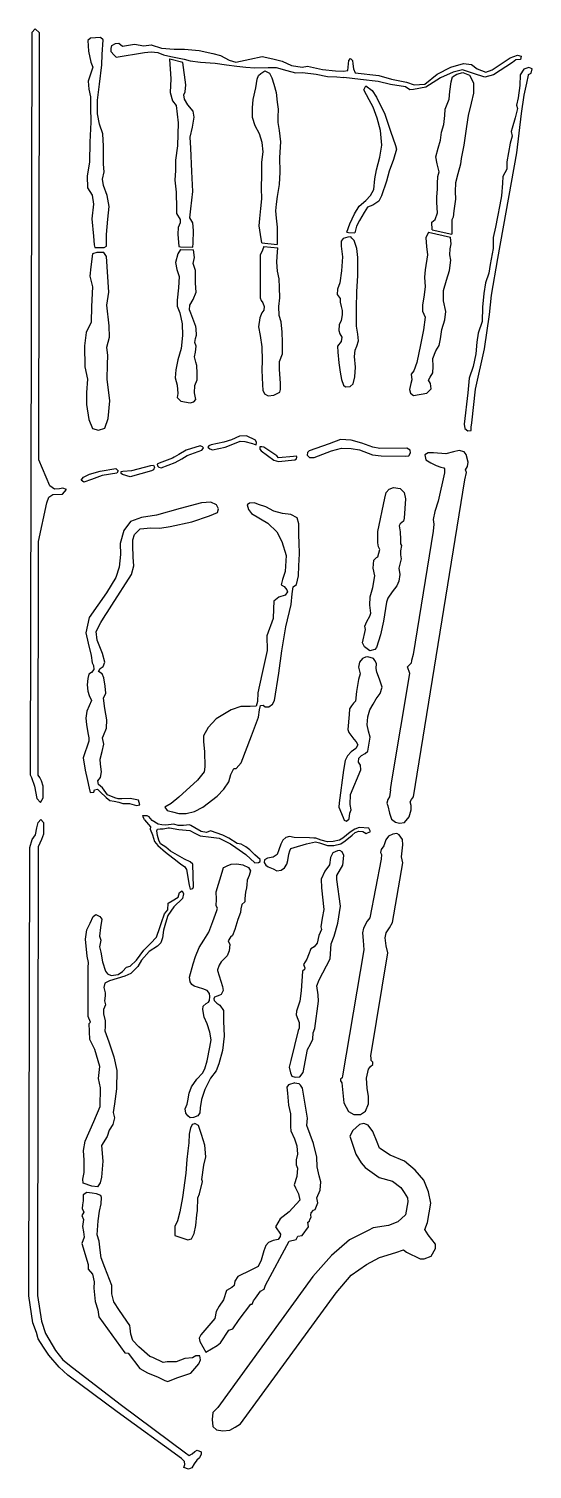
# Model space of a CAD drawing. Extents: x -1007 to 1, y -4595 to -1709.
import ezdxf

# ---------------------------------------------------------------- set-up
doc = ezdxf.new("R2010")
doc.units = 0
doc.header["$MEASUREMENT"] = 0
doc.layers.add('0GWDUTP', color=7, linetype='CONTINUOUS')

msp = doc.modelspace()

# ---------------------------------------------------------------- linework, layer by layer
at = {"layer": '0GWDUTP'}
for p, q in [((-206.91, -2116.56), (-163.26, -2126.32)), ((-199.82, -2111.78), (-160.48, -2120.3)), ((-857.55, -2157.37), (-871.09, -2157.52)), ((-703.97, -2151.53), (-677.76, -2152.24)), ((-540.83, -2137.9), (-510.22, -2141.21)), ((-536.82, -2145.41), (-508.63, -2147.93)), ((-739.54, -3530.09), (-743.04, -3540.11)), ((-475.06, -3820.61), (-466.97, -3822.56)), ((-679.89, -3903.78), (-675.24, -3902.25))]:
    msp.add_line(p, q, dxfattribs=at)
for points in [[(-986.34, -1759.95), (-986.28, -1717.31), (-994.99, -1709.12), (-1001.25, -1716.46), (-1004.91, -3203.52), (-1001.88, -3209.44), (-995.85, -3226.22), (-991.16, -3251.55), (-984.02, -3259.28), (-978.55, -3250.07), (-979.01, -3226.26), (-981.92, -3216.16), (-985.37, -3209.34), (-988.63, -3204.67), (-987.89, -2736.32), (-971.44, -2658.67), (-967.66, -2647.42), (-959.37, -2642.25), (-939.99, -2641.77), (-931.89, -2632.27), (-939.22, -2629.29), (-946.16, -2631.13), (-955.87, -2631.65), (-965.22, -2624.57), (-987.63, -2572.57), (-986.34, -1759.95)], [(-856.37, -2147.16), (-852.22, -2144.59), (-852.04, -2121.03), (-849.03, -2090.47), (-846.9, -2065.01), (-850.36, -2043.26), (-857.88, -2023), (-860.09, -2010.69), (-856.45, -1995.88), (-857.65, -1980.1), (-858.16, -1958.78), (-857.64, -1944.45), (-859.18, -1919.44), (-865.98, -1900.23), (-869.93, -1879.27), (-870.11, -1852.27), (-865.74, -1819.75), (-861.58, -1781.54), (-860.39, -1760.33), (-858.86, -1731.5), (-864.15, -1726.86), (-883.67, -1727.7), (-889.08, -1732.49), (-887.76, -1753.74), (-883.3, -1775.88), (-879.37, -1785.79), (-883.64, -1799.75), (-888.73, -1814.35), (-887.06, -1829.94), (-883.8, -1845.4), (-884.28, -1866.32), (-883.25, -1895.98), (-885.14, -1936.26), (-885.96, -1975.83), (-890.8, -2004.68), (-889.72, -2027.96), (-880.71, -2042.65), (-877.71, -2060.7), (-881.17, -2089.52), (-877.62, -2124.46), (-876.66, -2142.27), (-875.51, -2147.58), (-856.37, -2147.16)], [(-832.69, -1765.8), (-837.31, -1761.12), (-842.37, -1755.51), (-842.86, -1748.3), (-841.08, -1742.62), (-833.96, -1738.57), (-826.93, -1737.61), (-819.75, -1743.73), (-795.53, -1739.81), (-777.1, -1743.22), (-762.25, -1741.24), (-741.8, -1748.2), (-716.49, -1749.62), (-695.45, -1750.01), (-666.25, -1752.85), (-639.11, -1758.72), (-623.46, -1762.71), (-606.47, -1771.95), (-592.84, -1775.69), (-565.2, -1770.09), (-540.2, -1764.73), (-518.54, -1769.29), (-500.09, -1774.07), (-481.13, -1782.74), (-459.82, -1785.79), (-449.64, -1783.82), (-419.47, -1790.36), (-393.36, -1793.07), (-377.01, -1794.06), (-368.82, -1792.62), (-367.17, -1779.27), (-366.82, -1772.8), (-363.17, -1768.3), (-359.03, -1772.37), (-358.53, -1779.57), (-357.43, -1789.57), (-354.15, -1797.55), (-306.21, -1802.55), (-281.01, -1810.35), (-250.81, -1816.33), (-235.89, -1821.2), (-214.25, -1819.71), (-189.81, -1800.31), (-162.56, -1785.79), (-136.86, -1778.79), (-121.28, -1780.6), (-109.58, -1789), (-92.2, -1795.85), (-79.88, -1791.07), (-43.86, -1767.15), (-28.99, -1761.88), (-21.75, -1764.11), (-23.15, -1770.72), (-31.86, -1771.57), (-38.84, -1776.64), (-76.86, -1801.08), (-94.54, -1806.17), (-116.99, -1798.35), (-139.29, -1791.58), (-157.93, -1795.67), (-182.95, -1807.64), (-212.11, -1826.23), (-237.16, -1830.76), (-244.15, -1831.16), (-252.93, -1825.17), (-283.03, -1820.8), (-307.87, -1814.51), (-343.24, -1810.68), (-376.56, -1806.5)], [(-832.69, -1765.8), (-775.78, -1756.41), (-762.72, -1755.45), (-748.79, -1756.59), (-737.85, -1761.14), (-722.81, -1764.3), (-696.09, -1769.8), (-684.4, -1773.5), (-663.38, -1775.86), (-634.38, -1778.22), (-611.47, -1781.14), (-590.72, -1784.15), (-572.63, -1786.04), (-554.6, -1787.14), (-528.12, -1786.72), (-512.42, -1786.82), (-490.61, -1792.44), (-473.29, -1797.11), (-459.37, -1796.87), (-432.12, -1799.69), (-409.56, -1804.42), (-390.83, -1805.22), (-376.56, -1806.5)], [(-698.99, -1776.76), (-725.39, -1770.04), (-726.04, -1769.87)], [(-726.04, -1769.87), (-723.23, -1809.28), (-724.55, -1836.77), (-719.86, -1853.5), (-712.44, -1862.84), (-708.49, -1897.75), (-709.81, -1943.92), (-713.7, -1972.48), (-713.59, -1992.77), (-715.36, -2012.47), (-712.09, -2036.42), (-712, -2069.35), (-711.69, -2079.41), (-704.36, -2091.21), (-704.29, -2098.06), (-708.39, -2107.44), (-709.23, -2120.73), (-707.28, -2145.43)], [(-679.1, -2146.33), (-678.53, -2138.58), (-677.57, -2112.9), (-679.19, -2097.64), (-685.32, -2088.07), (-682.97, -2069.76), (-678.94, -2034.85), (-680.82, -1994.95), (-682.86, -1947.98), (-684.36, -1926.33), (-679.62, -1906.49), (-676.44, -1886.21), (-678.17, -1874), (-688.86, -1861.39), (-695.45, -1850.05), (-696.76, -1841.53), (-694.7, -1835.19), (-693.34, -1821.15), (-698.99, -1776.76)], [(-121.72, -2513.87), (-121.48, -2507.51), (-120.61, -2498.55), (-112.73, -2431), (-95.2, -2350.13), (-85.07, -2281.37), (-80.8, -2243.04), (-68.26, -2169.43), (-51.34, -2076.46), (-30.26, -1957.56), (-20.65, -1878.83), (-15.37, -1842.28), (-10.29, -1817.93), (-6.83, -1801.67), (-6.65, -1800.78), (-1.21, -1797.98), (0.55, -1789.56), (-6.18, -1786.57), (-15.91, -1790.29), (-23.34, -1801.6), (-23.97, -1822.74), (-27.72, -1847.66), (-30.6, -1862.02), (-29.15, -1868.86), (-33.35, -1887.36), (-39.41, -1907.99), (-41.84, -1914.76), (-39.34, -1924.17), (-43.58, -1938.56), (-46.83, -1956.67), (-50.04, -1975.57), (-49.97, -1990.4), (-57.89, -2005.2), (-59.17, -2018.08), (-60.7, -2043.73), (-64.42, -2062.03), (-69.13, -2085.96), (-72.69, -2106.66), (-77.28, -2127.52), (-77.62, -2149.39), (-83.71, -2181.3), (-86.58, -2198.98), (-92.9, -2218.33), (-96.02, -2239.43), (-99.18, -2267.11), (-99.65, -2295.32), (-107.85, -2318.77), (-110.45, -2337.15), (-112.47, -2360.26), (-117.5, -2385.4), (-125.7, -2408.85), (-128.07, -2438.43), (-135.39, -2501.35), (-134.22, -2510.21), (-128.51, -2514.73), (-121.72, -2513.87)], [(-540.83, -2137.9), (-543.39, -2121.16), (-546.02, -2104.12), (-545.13, -2088.92), (-542.65, -2068.93), (-541.01, -2049.57), (-541.62, -2028.1), (-540.67, -2001.03), (-540.69, -1976.3), (-538.36, -1955.29), (-540.11, -1937.04), (-545.53, -1919.22), (-554.05, -1903.2), (-559.69, -1886.83), (-559.43, -1867.46), (-558.32, -1850.79), (-552.85, -1827.4), (-549.88, -1809.95), (-547.3, -1802.85), (-543.15, -1798.92), (-534.76, -1793.27), (-525.42, -1797.95), (-520.98, -1807.4), (-516.55, -1820.15), (-511.94, -1836.68), (-510.18, -1856.29), (-508.01, -1870.24), (-508.7, -1885.9), (-508.49, -1897.08), (-506.01, -1913.1), (-503.41, -1935.41), (-505.35, -1966.71), (-504.53, -1996.05), (-506.35, -2021.01), (-510.02, -2044.77), (-512.41, -2060.32), (-513.72, -2073.79), (-512.39, -2088.37), (-509.99, -2106.86), (-510.22, -2141.21)], [(-199.82, -2111.78), (-200.47, -2096.59), (-194.01, -2090.92), (-188.73, -2077.73), (-190.07, -2057.13), (-190.38, -2045.72), (-189.18, -2030.63), (-189.02, -2019.02), (-188.34, -2005.3), (-186.05, -1995.55), (-189.65, -1979.45), (-192.07, -1965.59), (-187.48, -1948.05), (-182.93, -1932.42), (-181.3, -1916.34), (-176.65, -1900.97), (-174.19, -1882.92), (-173.96, -1870.17), (-169.57, -1860.12), (-165.76, -1850.04), (-164.31, -1834.88), (-161.54, -1815.59), (-158.87, -1805.41), (-150.61, -1800.11), (-138.05, -1796.58), (-125.22, -1801.73), (-117.21, -1817.15), (-116.67, -1837.81), (-121.33, -1857.86), (-127.49, -1882.92), (-131.03, -1905.01), (-136.25, -1942.35), (-141.59, -1968.73), (-142.79, -1980.5), (-148.4, -1999.56), (-153.26, -2017.79), (-153.73, -2035.31), (-153.02, -2050.38), (-156.21, -2073.98), (-157.36, -2086.54), (-160.03, -2092.05), (-160.54, -2106.82), (-160.48, -2120.3)], [(-370.55, -2116.43), (-364.31, -2099.71), (-355.45, -2079.85), (-345.66, -2064.27), (-332.89, -2053.24), (-323.05, -2043.12), (-316.33, -2030.75), (-314.34, -2009.58), (-311.08, -1991.47), (-304.6, -1966.54), (-300.32, -1942.25), (-303.31, -1912.97), (-309.61, -1888.34), (-318.14, -1866.3), (-325.7, -1851.27), (-336.66, -1831.33), (-332.68, -1823.65), (-319.8, -1832.91), (-311.31, -1846.17), (-294.41, -1879.89), (-283.33, -1914.1), (-273.26, -1943.22), (-271.39, -1950.43), (-277.22, -1970.96), (-285.76, -1994.24), (-291.21, -2014.38), (-301, -2043.97), (-306.22, -2054.64), (-318.51, -2062.15), (-328.98, -2066.74), (-335.77, -2076.94), (-344.93, -2093.38), (-351.33, -2104.54), (-354.68, -2117.74)], [(-363.79, -2425.77), (-357.96, -2420.6), (-354.66, -2406.6), (-353.21, -2386.77), (-355.45, -2365.98), (-354.04, -2352.73), (-350.39, -2344.92), (-347.34, -2334.31), (-348.28, -2320.69), (-351.23, -2304.86), (-350.95, -2268.19), (-350.44, -2236.09), (-348.37, -2203.08), (-348.28, -2167.3), (-350.48, -2149.27), (-352.98, -2141.2), (-356.26, -2133.23), (-360.6, -2128.7), (-362.8, -2126.03), (-368.66, -2126.5), (-377.87, -2129.48), (-381.89, -2134.41), (-381.96, -2144.89), (-379.38, -2165.82), (-381.07, -2193.74), (-384.88, -2217.83), (-389.57, -2230.47), (-390.15, -2241.72), (-383.65, -2249.5), (-383.95, -2256.77), (-382.07, -2265.33), (-379.92, -2273.23), (-380.25, -2282.44), (-382.06, -2293.38), (-385.8, -2302.31), (-386.95, -2313.52), (-384.57, -2319.98), (-380.4, -2326.77), (-382.19, -2335.74), (-389.6, -2345.12), (-388.76, -2357.16), (-386.79, -2378.61), (-383.68, -2396.84), (-381.36, -2411.82), (-377.41, -2423.38), (-373.18, -2426.32), (-363.79, -2425.77)], [(-370.55, -2116.43), (-367.19, -2117.36), (-354.68, -2117.74)], [(-206.91, -2116.56), (-212.55, -2127.94), (-211.34, -2145.58), (-209.23, -2162.03), (-213.45, -2191.81), (-214.9, -2206.96), (-213.57, -2226.21), (-216.75, -2246.49), (-218.8, -2262.2), (-218.91, -2274.6), (-213.88, -2286.82), (-217.01, -2312.56), (-223.39, -2342.43), (-230.43, -2378.01), (-236.31, -2394.44), (-241.7, -2401.35), (-240.69, -2412.47), (-242.68, -2419.63), (-245.07, -2431.86), (-243.43, -2439.17), (-237.29, -2444.06), (-210.59, -2438.84), (-201.54, -2430.17), (-202.96, -2420.03), (-207.23, -2413.01), (-203.85, -2407.2), (-198.55, -2398.7), (-197.71, -2385.42), (-198.15, -2369.67), (-192.26, -2354.63), (-185.87, -2343.47), (-183.08, -2330.23), (-180.35, -2311.5), (-174.18, -2292.48), (-172.47, -2275.28), (-176.85, -2253.99), (-176.72, -2233.6), (-171.23, -2212.94), (-165.02, -2193.33), (-162.26, -2172.68), (-164.12, -2162.16), (-163.59, -2150.12), (-161.8, -2139.77), (-162.18, -2134.17), (-163.26, -2126.32)], [(-871.09, -2157.52), (-880.03, -2160.29), (-883.54, -2185.78), (-885.48, -2204.56), (-880.19, -2226.08), (-881.92, -2265.45), (-882.82, -2297.06), (-892.93, -2317.38), (-895.93, -2344.05), (-895.43, -2386.08), (-890.24, -2411.23), (-892.21, -2437.74), (-891.72, -2461.57), (-887.19, -2491.67), (-880.1, -2509.63), (-867.8, -2513.25), (-855.04, -2509.5), (-848.4, -2490.09), (-845.42, -2454.29), (-850.28, -2411.1), (-849.98, -2381.97), (-848.98, -2363.58), (-851.04, -2347.07), (-845.83, -2326.9), (-846.47, -2303.98), (-851.02, -2262.82), (-847.58, -2236.52), (-851.99, -2165.21), (-857.55, -2157.37)], [(-703.97, -2151.53), (-709.02, -2159.93), (-713.47, -2177.15), (-711.29, -2191.1), (-706.52, -2205.36), (-707.71, -2227.82), (-710.32, -2252.83), (-710.19, -2265.14), (-705, -2278.41), (-700.34, -2300.4), (-699.44, -2323.92), (-702.47, -2349.92), (-709.22, -2372.22), (-712.98, -2392.44), (-714.13, -2408.32), (-710.53, -2423.06), (-709.23, -2439.55), (-710.51, -2447.79), (-703.31, -2455.26), (-684.4, -2458.49), (-676.73, -2456.42), (-673.33, -2452), (-675.79, -2438.7), (-674.95, -2424.07), (-670.34, -2412.58), (-670.15, -2399.02), (-670.73, -2383.6), (-672.75, -2376.72), (-675.87, -2366.48), (-673.8, -2356.82), (-672.14, -2344.85), (-675.04, -2337.8), (-673.42, -2329.72), (-671.79, -2323.02), (-672.21, -2309.99), (-673.15, -2305.71), (-682.92, -2278.67), (-685.86, -2272.18), (-685.16, -2262.54), (-678.67, -2251.62), (-672.56, -2236.45), (-673.54, -2218.72), (-673.38, -2193.1), (-678.2, -2179.4), (-675.49, -2167.31), (-677.76, -2152.24)], [(-707.28, -2145.43), (-703.54, -2145.88), (-679.1, -2146.33)], [(-536.82, -2145.41), (-539.76, -2152.65), (-544.03, -2162.96), (-544.31, -2185.62), (-544.49, -2223.87), (-543.86, -2248.08), (-542.44, -2253.54), (-538.99, -2257.9), (-535.89, -2265.41), (-537.1, -2272.51), (-540.94, -2278.51), (-545.18, -2288.22), (-547.4, -2306.17), (-543.87, -2323.42), (-540.52, -2346.22), (-540.01, -2373.49), (-540.89, -2393.36), (-539.49, -2422.76), (-538.67, -2433.42), (-535.29, -2440.27), (-527.99, -2444.68), (-516.49, -2443.25), (-504.99, -2437.15), (-503.58, -2431.89), (-503.38, -2419.72), (-505.29, -2391.07), (-505.2, -2375.94), (-499.61, -2360.18), (-499.18, -2337.19), (-500.02, -2317.16), (-502.13, -2296.04), (-506.21, -2283.45), (-506.49, -2265.43), (-504.79, -2248.21), (-505.67, -2227.42), (-506.22, -2210.05), (-509.21, -2194.81), (-510.54, -2176.91), (-510.37, -2165.31), (-508.63, -2147.93)], [(-552.44, -2542.71), (-551.74, -2537.75), (-553.68, -2533.04), (-571.84, -2524.31), (-585.56, -2525.01), (-601.53, -2532.94), (-616.87, -2537.05), (-642.33, -2542.6), (-646.94, -2544.76), (-648.7, -2547.15), (-645.09, -2550.58), (-639.31, -2552.61), (-613.97, -2547.42), (-595.65, -2539.87), (-584.04, -2535.38), (-575.07, -2535.81), (-559.79, -2540.22), (-556, -2541.42), (-552.44, -2542.71)], [(-246.19, -2564.53), (-242.89, -2558.52), (-243.99, -2553.19), (-250.44, -2549.54), (-304.47, -2549.78), (-318.75, -2547.12), (-340.49, -2539.04), (-362.16, -2533.12), (-383.4, -2532.24), (-405.78, -2540.6), (-446.11, -2554.74), (-449.3, -2557.69), (-450.17, -2563.57), (-445.59, -2567.99), (-436.16, -2568.23), (-401.01, -2554.86), (-381.43, -2549.02), (-361.66, -2549.67), (-345.12, -2552.47), (-319.29, -2562.47), (-301.91, -2564.65), (-252.87, -2565.65), (-246.19, -2564.53)], [(-714.3, -2577.98), (-701.25, -2570.97), (-690.38, -2564.01), (-661.14, -2553.64), (-658.48, -2550.06), (-657.69, -2548.65), (-659.7, -2546.44), (-664.49, -2544.84), (-692.1, -2553.18), (-707.11, -2562.1), (-716.72, -2567.45), (-719.48, -2569.41), (-746.52, -2579.13), (-750.46, -2581.58), (-749.76, -2584.61), (-747.13, -2587.65), (-742.4, -2588.45), (-714.3, -2577.98)], [(-474.57, -2573.04), (-471.1, -2570.78), (-470.7, -2567.07), (-471.48, -2565.19), (-477.47, -2565.99), (-507.5, -2568.46), (-511.12, -2564.99), (-537.06, -2547.39), (-540.76, -2546.42), (-544.62, -2546.37), (-544.85, -2551.13), (-542.14, -2554.4), (-516.88, -2573.68), (-507.47, -2575.86), (-474.57, -2573.04)], [(-283.19, -3233.74), (-285.43, -3247.94), (-288.6, -3253.45), (-290.38, -3260.29), (-288.23, -3265.99), (-285.36, -3280.5), (-281.42, -3292.37), (-273.27, -3298.55), (-264.86, -3300.78), (-254.85, -3299.02), (-246.09, -3287.83), (-241.59, -3273.77), (-241.87, -3265.32), (-244.05, -3258.24), (-241.34, -3252.95), (-237.25, -3247.63), (-134.17, -2612.53), (-131.14, -2598.24), (-132.73, -2592.57), (-128.91, -2585.97), (-127.68, -2577.17), (-131.43, -2561.91), (-135.98, -2556.39), (-145.38, -2553.77), (-157.15, -2556.57), (-172.63, -2560.4), (-196.78, -2558.8), (-207.68, -2558.46), (-214.44, -2562.69), (-212.42, -2572.62), (-202.67, -2578.68), (-191.74, -2584.25), (-182.7, -2587.33), (-176.4, -2588.5), (-174.71, -2590.54), (-175, -2598.95), (-187.9, -2655.52), (-194.19, -2676.42), (-197.98, -2692.14), (-196.27, -2701.35), (-197.84, -2715.81), (-238.05, -2962.41), (-240.85, -2974.64), (-242.1, -2980.14), (-249.14, -2987.57)], [(-831.38, -2599.23), (-860.67, -2604.14), (-881.87, -2612.04), (-897.19, -2617.53), (-902.39, -2613.6), (-897.91, -2607.11), (-885.67, -2601.5), (-864.35, -2595.21), (-833.31, -2589.85), (-828.64, -2594.54), (-831.38, -2599.23)], [(-757.65, -2592.8), (-762.12, -2594.62), (-804.82, -2607), (-820.07, -2602.01), (-822.22, -2600.13), (-822.49, -2596.11), (-818.91, -2595.47), (-801.04, -2594.16), (-763.27, -2583.83), (-757.89, -2583.56), (-755.87, -2587.12), (-757.65, -2592.8)], [(-314.74, -2952.78), (-324.69, -2955.33), (-335.11, -2947.07), (-339.42, -2939.52), (-333.37, -2912.91), (-334.55, -2906.23), (-330.56, -2896.81), (-324.77, -2885.77), (-322.58, -2879.89), (-324.34, -2864.07), (-324.11, -2847.12), (-318.66, -2828.78), (-314.24, -2804.8), (-317.98, -2789.54), (-316.54, -2773.47), (-310.9, -2768.59), (-308.66, -2767.35), (-304.56, -2752.34), (-306.97, -2747.32), (-308.72, -2738.68), (-308.27, -2716.39), (-294.38, -2649.18), (-291.79, -2638.39), (-285.8, -2631.7), (-277.39, -2628.14), (-263.85, -2630.12), (-255.8, -2638.01), (-252.93, -2650.59), (-255.51, -2689.26), (-257.03, -2695.41), (-263.85, -2700.79), (-265.92, -2705), (-264.05, -2717.19), (-262.91, -2732.18), (-263.43, -2740.69), (-261.37, -2744.23), (-262.93, -2754.83), (-263.42, -2762.75), (-261.64, -2770.84), (-263.72, -2778.92), (-266.64, -2789.54), (-264.71, -2802.51), (-266.63, -2815.5), (-270.43, -2825.4), (-279.79, -2837.11), (-288.67, -2849.98), (-291.31, -2858.02), (-297.51, -2896), (-303.41, -2923.63), (-310.97, -2948.67), (-314.74, -2952.78)], [(-785.36, -3263.9), (-787.65, -3254.63), (-804.85, -3251.19), (-821.29, -3252.11), (-828.46, -3252.11), (-835.26, -3249.76), (-849.83, -3244.08), (-860, -3229.9), (-868.23, -3222.89), (-869.14, -3215.56), (-863.72, -3208.84), (-861.69, -3198.04), (-863.92, -3182.42), (-864.81, -3172.56), (-860.57, -3157.23), (-857.04, -3142.19), (-859.67, -3129.51), (-858.13, -3124.71), (-851.89, -3110.2), (-851.32, -3093.38), (-855.54, -3071.13), (-857.66, -3049.95), (-853.44, -3040.41), (-854.51, -3026.23), (-857.36, -3009.79), (-860.72, -3001.27), (-868.08, -2996.95), (-864.73, -2990.55), (-858.35, -2986.74), (-854.99, -2978.41), (-860.19, -2961.01), (-870.37, -2933.83), (-872.86, -2916.97), (-862.99, -2898.68), (-854.3, -2884.37), (-850.7, -2878.27), (-841.35, -2863.65), (-802.14, -2802.36), (-797.19, -2784.8), (-798.52, -2767.42), (-799.51, -2744.37), (-799.39, -2732.98), (-796.12, -2722.49), (-784.59, -2710.68), (-763.11, -2709.26), (-745.12, -2709.36), (-724.24, -2706.57), (-681.19, -2696.82), (-645.55, -2685.24), (-629.85, -2678.04), (-627.6, -2671.01), (-631.65, -2662.78), (-643.18, -2657.73), (-661.36, -2659.13), (-704.15, -2670.12), (-751.98, -2683.55), (-781.97, -2688.3), (-803.87, -2696.5), (-817.48, -2714.45), (-824.65, -2740.41), (-823.73, -2762.67), (-826.61, -2787.66), (-833.37, -2808.75), (-852.18, -2839.12), (-886.75, -2888.9), (-893.38, -2919.34), (-888.41, -2940.12), (-882.52, -2964.98), (-880.31, -2979.23), (-877.83, -2985.06), (-877.04, -2992.76), (-882.29, -2998.56), (-886.98, -3002.47), (-889.43, -3010.97), (-890.42, -3023.57), (-889.15, -3036.28), (-886.37, -3044.76), (-881.98, -3055.06), (-891.57, -3075.97), (-893.34, -3089.97), (-892.3, -3102.8), (-889.57, -3119.57), (-887.56, -3129.5), (-887.31, -3136.57), (-898.45, -3170.04), (-894.37, -3194.54), (-889.96, -3215.28), (-886.93, -3230.84), (-884.47, -3239.19), (-877.03, -3238.53), (-875.85, -3234.15), (-870.18, -3232.57), (-864.92, -3237.8), (-852.54, -3249.37), (-845.39, -3255.16), (-836.38, -3256.86), (-827.04, -3258.7), (-818.88, -3261.02), (-805.56, -3261.17), (-791.6, -3265.45), (-785.36, -3263.9)], [(-675.66, -3277.17), (-658.96, -3268.43), (-630.1, -3246.74), (-616.69, -3232.23), (-606.72, -3218.03), (-602.85, -3203.12), (-597.22, -3191.07), (-591.98, -3191.05), (-582.33, -3180.03), (-561.69, -3125.42), (-547.7, -3088.26), (-545.65, -3073.6), (-543.4, -3064.64), (-538.5, -3064.46), (-534.14, -3067.59), (-526.63, -3067.72), (-519.48, -3062.47), (-515.5, -3054.96), (-506.67, -2999.84), (-500.53, -2955.26), (-492.59, -2907.14), (-482.35, -2862.47), (-480.26, -2841.43), (-477.9, -2826.88), (-471.24, -2822.42), (-467.68, -2804.86), (-466.79, -2784.89), (-465.57, -2761.17), (-466.36, -2738.58), (-466.48, -2724.01), (-466.67, -2700.87), (-469.92, -2688.72), (-482.6, -2682.25), (-499.68, -2680.38), (-516.68, -2675.47), (-532.67, -2667.1), (-547.84, -2661.93), (-555.73, -2658.95), (-565.58, -2659.8), (-570.55, -2663.02), (-567.8, -2672.06), (-561.81, -2680.3), (-528.6, -2699.32), (-510.56, -2717.06), (-500.47, -2736.25), (-491.96, -2764.66), (-493.9, -2796.41), (-499.77, -2812.45), (-502.13, -2823.11), (-495.83, -2826.25), (-490.45, -2833.04), (-489.32, -2837.01), (-494.07, -2843.99), (-506.5, -2847.88), (-516.55, -2856.02), (-517.59, -2871.1), (-518.19, -2890.41), (-530.81, -2925.61), (-529.84, -2954.48), (-540.53, -3002.66), (-548.68, -3039.25), (-549.43, -3056.96), (-552.14, -3066.14), (-564.15, -3067.11), (-582.93, -3067.07), (-602.23, -3073.61), (-632.21, -3091.36), (-648.29, -3108.67), (-657.88, -3125.72), (-657.57, -3137.48), (-655.91, -3156.92), (-654.95, -3187.73), (-656.14, -3197.9), (-669.78, -3214.48), (-707.25, -3248.34), (-722.59, -3260.94), (-734.78, -3268.62), (-730.76, -3275.48), (-719.42, -3278.11), (-706.88, -3281.62), (-692.18, -3281.16), (-675.66, -3277.17)], [(-371.25, -3296.6), (-365.64, -3292.26), (-364.48, -3280.72), (-362.23, -3273.69), (-363.64, -3263.24), (-363.56, -3243.34), (-342.9, -3193.96), (-343.35, -3184.47), (-347.4, -3178.2), (-346.49, -3170.61), (-341.04, -3165.27), (-333.73, -3161.04), (-328.68, -3156.71), (-324.21, -3128.28), (-327.46, -3116.13), (-329.66, -3103.81), (-328.46, -3087.84), (-324.75, -3073.85), (-318.12, -3062.19), (-311.79, -3051.77), (-304.2, -3041.06), (-300.1, -3028.02), (-305.4, -3012.32), (-310.34, -2998.13), (-311.83, -2990.73), (-311.21, -2980.52), (-314.83, -2974.61), (-317.24, -2970.91), (-328.74, -2967.37), (-333.42, -2967.89), (-338.96, -2971.08), (-344.95, -2977.77), (-346.59, -2984.74), (-347.41, -2988.2), (-343.9, -3001.63), (-347, -3013.14), (-351.52, -3036.89), (-353.5, -3056.22), (-357.28, -3060.33), (-361.46, -3065.42), (-365.04, -3071.92), (-365.94, -3082.78), (-368.8, -3113.01), (-366.78, -3119.05), (-362.46, -3124.66), (-356.57, -3132.67), (-352.22, -3137.7), (-348.49, -3143.86), (-352.48, -3151.34), (-361.63, -3157.72), (-369.39, -3165.45), (-373.84, -3175.08), (-377.52, -3194.32), (-385.84, -3259.72), (-386.4, -3268.78), (-377.64, -3289.37), (-375.92, -3294.71), (-371.25, -3296.6)], [(-283.19, -3233.74), (-280.39, -3215.68), (-244.71, -3000.58), (-249.14, -2987.57)], [(-775.71, -3294.31), (-778.31, -3287.81), (-779.13, -3285), (-771.44, -3285.59), (-767.4, -3286.99)], [(-775.71, -3294.31), (-763.71, -3308.27), (-764.67, -3312.53), (-760.11, -3323.87), (-755.81, -3337.21), (-748.92, -3345.61), (-733.92, -3358.83), (-710.63, -3376.56), (-703.38, -3382.58), (-695.71, -3387.62), (-691.4, -3393.23), (-686.4, -3425.07), (-684.25, -3432.71), (-679.04, -3431.32), (-677.83, -3428.34), (-678.32, -3406.44), (-679.17, -3383.04), (-684.09, -3377.98), (-695.96, -3372.79), (-723.77, -3356.71), (-733.19, -3348.85), (-743.48, -3342.2), (-746.9, -3334.79), (-749.85, -3325.28), (-750.99, -3316.11), (-749.65, -3312.78), (-744.58, -3311.72), (-738.11, -3312.01), (-728.53, -3309.88), (-725.8, -3309.8), (-706.99, -3313.14), (-692.52, -3314.71), (-684.95, -3315.65), (-674.89, -3320.47), (-664.67, -3326.34), (-642.29, -3328.98), (-626.11, -3330.68), (-603.92, -3341.96), (-592.9, -3349.7), (-572.93, -3363.56), (-554.73, -3380.39), (-547.84, -3379.69), (-543.97, -3377.77), (-543.93, -3373.33), (-554.65, -3364.35), (-564.96, -3354.39), (-573.03, -3348.4), (-582.25, -3342.96), (-590.45, -3341.19), (-606.68, -3330.95), (-619.27, -3324.72), (-643.66, -3316.05), (-651.7, -3319.19), (-662.08, -3317.51), (-674.7, -3309.9), (-683.19, -3305.51), (-685.49, -3304), (-697.77, -3305.62), (-708.45, -3305.19), (-716.81, -3302.4), (-732.99, -3304.6), (-740.83, -3304.34), (-748.36, -3302.84), (-760.19, -3295.16), (-767.4, -3286.99)], [(-680.71, -4592.3), (-687.83, -4595.02), (-696.97, -4591.71), (-695.34, -4585.79), (-695.52, -4579.53), (-701.64, -4573.55), (-830.6, -4480.3), (-929.49, -4406.56), (-946.81, -4390.44), (-967.17, -4366.52), (-978.36, -4350.56), (-988.48, -4333.86), (-992.24, -4321.11), (-999.45, -4301.53), (-1007.48, -4247.53), (-1005.27, -3349.45), (-1000.68, -3333.12), (-993.98, -3324.2), (-991.15, -3310.07), (-988.69, -3299.63), (-983.3, -3293.47), (-977.84, -3299.18), (-978.15, -3322.5), (-982.02, -3333.52), (-988.84, -3347.79), (-990.27, -4247.15), (-982.29, -4298.42), (-974.04, -4323.05), (-954.2, -4357.44), (-939.52, -4375.77), (-919.76, -4391.14), (-821.55, -4466.52), (-693.43, -4562.35), (-686.34, -4567.36), (-680.56, -4564.07), (-674.81, -4559.41), (-670.1, -4556.88), (-662.57, -4560.31), (-662.42, -4565.23), (-665.58, -4572.06), (-670.77, -4576.75), (-676.46, -4584.13), (-680.71, -4592.3)], [(-502.22, -3394.8), (-495.34, -3390.21), (-490.78, -3382.76), (-488.49, -3375.18), (-486.51, -3362.98), (-484.72, -3356.15), (-482.71, -3351.15), (-476, -3349.4), (-451.21, -3342.17), (-433.19, -3337.82), (-425.68, -3339.88), (-409.61, -3345.21), (-396.41, -3345.13), (-382.47, -3342.21), (-373.67, -3336.29), (-359.77, -3324.86), (-354.19, -3319.15), (-346.51, -3316.46), (-338.81, -3317.05), (-332.11, -3321.1), (-323.24, -3317.31), (-326.82, -3310.84), (-345.64, -3309.43), (-354.71, -3312.76), (-363.83, -3318.56), (-378.8, -3330.74), (-385.32, -3334.87), (-397.89, -3337.73), (-409.06, -3338.08), (-421.74, -3334.89), (-432.64, -3330.69), (-436.84, -3330.54), (-445.11, -3329.92), (-476.02, -3329.27), (-485.36, -3327.44), (-492.87, -3329.24), (-499.12, -3334.65), (-502.81, -3342.85), (-506.66, -3353.9), (-510.32, -3363.44), (-518.26, -3368.78), (-529.68, -3371.12), (-535.79, -3374.27), (-536.11, -3379.38), (-533.15, -3385.02), (-527.89, -3388.31), (-518.32, -3391.99), (-510.6, -3395.88), (-502.22, -3394.8)], [(-343.28, -3884.63), (-333.27, -3877.66), (-327.41, -3862.8), (-327.03, -3848.02), (-329.84, -3831.56), (-330.93, -3811.33), (-327.29, -3793.81), (-323.19, -3788.52), (-318.6, -3784.37), (-318.73, -3779.49), (-321.59, -3775.97), (-321.95, -3771.18), (-322.69, -3766.82), (-288.31, -3560.17), (-291.73, -3546.16), (-293.58, -3530.68), (-292.02, -3520.66), (-284.99, -3510.53), (-279.16, -3499.54), (-258.47, -3379.99), (-261, -3368.12), (-258.29, -3343.81), (-259.44, -3333.25), (-265.69, -3324.3), (-270.74, -3321.47), (-278.55, -3322.55), (-287.47, -3326.87), (-292.72, -3334.03), (-296.55, -3345.84), (-302.16, -3353.46), (-303.33, -3359.18), (-301.13, -3363.75), (-301.57, -3372.5), (-324.89, -3490.37), (-329.99, -3497.23), (-337.14, -3510.97), (-339.13, -3520.63), (-337.59, -3535.42), (-336.29, -3554.17), (-379.35, -3806.9), (-380.27, -3810.6), (-383.08, -3813.73), (-383.53, -3817.23), (-380.36, -3820.86), (-376.46, -3860.83), (-367.35, -3878.5), (-356.68, -3884.21), (-343.28, -3884.63)], [(-465.02, -3808.99), (-458.34, -3800.05), (-449.4, -3754.27), (-443.6, -3743.26), (-438.68, -3733.42), (-438.11, -3720.5), (-434.75, -3712.16), (-427.1, -3657.53), (-428, -3644.37), (-430.43, -3626.36), (-426.17, -3614.33), (-403.79, -3572.23), (-401.85, -3542.42), (-396.15, -3527.29), (-388.96, -3500.74), (-383.58, -3466.69), (-390.55, -3413.34), (-390.44, -3405.81), (-378.79, -3384.58), (-376.61, -3365.7), (-380.13, -3358.09), (-384.96, -3355.16), (-389.56, -3356.03), (-398.44, -3359.79), (-403.04, -3369.76), (-405.61, -3383.82), (-414.94, -3396.91), (-421.84, -3413.11), (-421.65, -3430.43), (-416.78, -3473.62), (-420.01, -3491.32), (-422.66, -3508.46), (-421.6, -3513.53), (-426.56, -3525.86), (-430.34, -3541), (-435.79, -3548.27), (-442.86, -3552.4), (-447.46, -3564.3), (-450.72, -3572.86), (-457.55, -3584.03), (-454.66, -3590.82), (-455.64, -3593.72), (-459.28, -3597.47), (-462.38, -3636.9), (-464.85, -3657.02), (-471.21, -3677.1), (-471.98, -3684.36), (-468.53, -3693.11), (-466.01, -3700.32), (-466.34, -3711.22), (-467.98, -3715.8), (-483.07, -3776.32), (-486.16, -3789.8), (-483.76, -3800.64), (-480.63, -3807.33), (-474.07, -3809.78), (-465.02, -3808.99)], [(-677.84, -3890.64), (-684.15, -3891.37), (-688.77, -3886.99), (-692.9, -3881.84), (-694.31, -3873.32), (-690.53, -3863.42), (-688.77, -3857.18), (-686.7, -3841.93), (-681.81, -3828.79), (-671.1, -3813.75), (-659.52, -3801.38), (-655.13, -3792.89), (-650.31, -3777.01), (-644.88, -3749.57), (-642.47, -3734.45), (-645.2, -3719.61), (-650.11, -3702.91), (-656.44, -3689.33), (-658.71, -3674.26), (-658.53, -3667.55), (-652.61, -3662.01), (-647.53, -3659.02), (-645.76, -3656.05), (-644.7, -3648.16), (-645.84, -3642.27), (-650.55, -3635.74), (-658.92, -3632.92), (-676.09, -3626.97), (-681.14, -3624.16), (-684.19, -3618.29), (-685.49, -3609.42), (-678.38, -3582.67), (-673.62, -3567.93), (-666.03, -3550.08), (-656.83, -3535.39), (-647.06, -3518.8), (-639.16, -3497.79), (-630.88, -3475.76), (-629.8, -3471.15), (-632.03, -3466.56), (-631.3, -3452.72), (-632.36, -3438.54), (-620.27, -3398.88), (-617.75, -3389.24), (-615.54, -3388.59), (-610.04, -3385.96), (-602.55, -3382.78), (-591.14, -3382.37), (-579.22, -3384.45), (-567.44, -3389.4), (-563.29, -3395.93), (-565.92, -3405.32), (-570.24, -3414.63), (-570.6, -3424.15), (-571.54, -3430.37), (-573.56, -3439.23), (-574.56, -3451.79), (-574.74, -3458.5), (-580.99, -3463.91), (-583.07, -3471.99), (-583.42, -3479.61), (-588.82, -3493.5), (-595.07, -3513.83), (-599.57, -3525.96), (-603.65, -3529.35), (-608.3, -3536.56), (-604.98, -3543.71), (-606.11, -3556.64), (-610.58, -3566.25), (-617.62, -3573.68), (-622.57, -3578.27), (-626.42, -3585.42), (-629.72, -3594.55), (-629.69, -3595.92), (-619.82, -3628.17), (-618, -3635.7), (-622.59, -3643.7), (-628, -3646.56), (-632.41, -3647.89), (-635.68, -3649.28), (-636.78, -3652.52), (-636.32, -3656.19), (-631.06, -3661.41), (-624.8, -3665.1), (-617.72, -3675.9), (-617.44, -3697.3), (-615.96, -3727.35), (-619.77, -3756.02), (-626.96, -3782.56), (-632.6, -3796.55), (-643.98, -3811.33), (-655.27, -3834.07), (-661.95, -3854.04), (-664.12, -3870.99), (-664.94, -3880.74), (-668.97, -3886.85), (-677.84, -3890.64)], [(-743.04, -3540.11), (-749.63, -3547.32), (-766.71, -3557.81), (-781.71, -3575.15), (-788.92, -3588.1), (-803.36, -3602.19), (-814.97, -3607.33), (-845.96, -3616.8), (-855.13, -3621.22), (-857.38, -3629.6), (-854.81, -3640.92), (-854.47, -3646.3), (-855.93, -3656.55), (-854.07, -3664.88), (-857.73, -3673.85), (-858.08, -3682.83), (-854.53, -3696.48), (-854.72, -3708.44), (-855.14, -3716.6), (-847.47, -3738.73), (-837.23, -3768.89), (-831.15, -3796.38), (-831.93, -3833.09), (-835.9, -3862.9), (-838.26, -3880.16), (-836, -3890.76), (-839.04, -3904.45), (-846.37, -3915.82), (-850.82, -3928.16), (-861.78, -3946.57), (-859.03, -3977.95), (-861.65, -4009.63), (-864.35, -4021.52), (-869.63, -4029.26), (-881.39, -4028.17), (-898.39, -4021.8), (-899.48, -4014), (-896.9, -4000.5), (-896.33, -3975.73), (-898.28, -3956.71), (-894.68, -3937.81), (-877.36, -3898.52), (-864.48, -3868.29), (-863.76, -3830.79), (-868.12, -3811.93), (-865.55, -3787.98), (-875.1, -3754.21), (-885.42, -3734.3), (-886.63, -3702.01), (-883.75, -3699.7), (-888.46, -3687.88), (-888.45, -3606.85), (-888.83, -3589.61), (-887.84, -3579.55), (-890.8, -3567.32), (-893.84, -3533.28), (-891.26, -3514.57), (-884.82, -3501.1), (-878.94, -3487.59), (-873.35, -3483.87), (-865.41, -3487.68), (-860.96, -3493), (-864.09, -3509.74), (-865.8, -3527.27), (-863.1, -3534.98), (-866.14, -3548.67), (-862.99, -3559.44), (-859.88, -3578.56), (-853.79, -3596.94), (-850.06, -3602.53), (-842.3, -3605.9), (-828.52, -3603.96), (-820.05, -3597.9), (-811.86, -3589.21), (-804.56, -3586.95), (-791.94, -3575.04), (-777.22, -3555.07), (-763.84, -3541.72), (-752.01, -3529.29), (-745.29, -3509.91), (-742.04, -3499.99), (-735.44, -3482.32), (-728.99, -3474.09), (-728.61, -3461.27), (-720.68, -3456.55), (-708.6, -3449.26), (-705.58, -3439.44), (-700.12, -3436.06), (-697.7, -3442.46), (-699.78, -3451.89), (-716.78, -3468.4), (-728.92, -3485.36), (-733.67, -3500.88), (-737.99, -3514.82), (-739.54, -3530.09)], [(-475.06, -3820.61), (-487.14, -3825), (-490.88, -3829.87), (-489.25, -3841.58), (-487.38, -3865.61), (-483.6, -3883.06), (-483.35, -3909.15), (-483.07, -3917.02), (-475.56, -3932.88), (-470.9, -3947.19), (-469.6, -3964.01), (-472.27, -3975.31), (-472.22, -3985.24), (-469.37, -3992.01), (-470.66, -4008.55), (-476.39, -4025.01), (-473.49, -4031.25), (-467.45, -4043.6), (-464.83, -4055.71), (-485.84, -4079.71), (-503.88, -4093.11), (-513.24, -4109.46), (-503.63, -4124.44), (-503.92, -4128.97), (-508.15, -4134.62), (-518.44, -4137), (-527.32, -4140.77), (-533.07, -4146.74), (-536.72, -4157.67), (-542.37, -4176.3), (-548.32, -4189), (-562.79, -4196.47), (-588.88, -4209.11), (-594.82, -4218.52), (-596.27, -4226.84), (-600.96, -4230.76), (-611.6, -4236.88), (-617.61, -4255.96), (-626.05, -4268.61), (-631.98, -4279.37), (-634.93, -4293.29), (-662.86, -4325.72), (-666.14, -4332.33), (-664.77, -4339.47), (-652.82, -4360.63), (-630.34, -4347.32), (-623.38, -4341.62), (-606.72, -4316.41), (-599.17, -4314.08), (-586.56, -4295), (-562.98, -4264.65), (-560.49, -4264.69), (-557.64, -4257.72), (-553.41, -4252.07), (-543.76, -4238.37), (-536.2, -4234.08), (-533.52, -4226.06), (-486.4, -4137.86), (-472.08, -4134.58), (-468.81, -4127.97), (-459.96, -4126.73), (-447.46, -4109.34), (-448.9, -4100.02), (-445.59, -4098.07), (-444.91, -4094.47), (-442.35, -4090.09), (-442.43, -4085.99), (-442.36, -4081.57), (-437.14, -4076.31), (-434.05, -4074.49), (-429.02, -4061.6), (-430.75, -4051.59), (-423.7, -4035.66), (-422.54, -4019.44), (-426.06, -4007.16), (-429.8, -3989.15), (-430.96, -3970.07), (-437.48, -3942.19), (-450.4, -3906.31), (-449.45, -3891.56), (-459.68, -3831.34), (-463.65, -3825.85), (-466.97, -3822.56)], [(-679.89, -3903.78), (-683.56, -3911.26), (-686.45, -3924.04), (-687.11, -3941.4), (-689.37, -3956.96), (-691.17, -3974.26), (-693.18, -4002.14), (-699.4, -4050.79), (-705.14, -4079.68), (-709.8, -4097.36), (-715.31, -4108.48), (-715.34, -4126.7), (-688.71, -4135.63), (-681.63, -4133.46), (-676.64, -4123.1), (-673.31, -4106.82), (-670.78, -4085.36), (-669.44, -4076.78), (-668.83, -4051.45), (-665.78, -4043), (-659.44, -4018.81), (-660.98, -4014.51), (-656.99, -3986.07), (-652.81, -3969.17), (-655.19, -3945.9), (-661.34, -3924.76), (-667.57, -3906.71), (-675.24, -3902.25)], [(-604.8, -4517.06), (-593.94, -4510.82), (-583.28, -4504.08), (-391.73, -4241.85), (-361.63, -4206.21), (-331.51, -4184.89), (-305.49, -4170.81), (-272.77, -4160.83), (-256.98, -4155.78), (-250.99, -4160.13), (-223.72, -4173.7), (-215.85, -4173.4), (-201.65, -4168.48), (-192.94, -4152.63), (-193.3, -4143.98), (-207.62, -4125.2), (-214.49, -4114.86), (-209.3, -4101.09), (-202.44, -4062.02), (-206.98, -4039.64), (-216.2, -4015.96), (-234.08, -3995.95), (-254.93, -3978.02), (-283.63, -3965.62), (-305.3, -3951.62), (-309.94, -3940.05), (-318.37, -3918.24), (-327.97, -3906.02), (-336.87, -3902.61), (-345.18, -3904.48), (-358.42, -3916.18), (-364.73, -3927.94), (-352.28, -3963.78), (-342.09, -3981.27), (-333.91, -3990.8), (-306.13, -4010.75), (-279.37, -4017.9), (-262.54, -4030.9), (-255.53, -4040.92), (-249.23, -4051.23), (-248.17, -4059.58), (-253.17, -4085.46), (-268.5, -4099.38), (-287.27, -4106.51), (-317.83, -4111.2), (-327.95, -4116.6), (-365.11, -4135.64), (-401.62, -4166.56), (-438.98, -4209.18), (-629.17, -4471.35), (-639.24, -4481.43), (-639.98, -4495.28), (-638.69, -4509.36), (-631.95, -4516.14), (-618.64, -4518.25), (-604.8, -4517.06)], [(-682.74, -4402.73), (-666.96, -4383.94), (-663.61, -4376.22), (-665.24, -4367.79), (-673.1, -4368.09), (-679.4, -4372.09), (-695.07, -4373.47), (-712.22, -4379.85), (-730.32, -4380.04), (-738.47, -4380.96), (-759.45, -4371.07), (-764.91, -4369.21), (-787.34, -4349.98), (-799.36, -4337.14), (-803.46, -4324.8), (-804.26, -4312.44), (-805.5, -4306.9), (-826.2, -4276.75), (-837.41, -4259.96), (-840.92, -4243.78), (-841.55, -4227.26), (-855.35, -4190.59), (-862.54, -4171.58), (-864.86, -4156.26), (-866.41, -4138.2), (-870.38, -4125.53), (-868.59, -4097.74), (-866.08, -4078.22), (-862.85, -4063.64), (-862.25, -4050.7), (-863.22, -4046.43), (-871.92, -4043.45), (-880.57, -4041.87), (-891.07, -4040.49), (-898.9, -4045.44), (-898.62, -4057.2), (-900.27, -4065.06), (-900.32, -4072.8), (-897.35, -4079.82), (-901, -4086.85), (-898.22, -4094.77), (-900.02, -4108.78), (-897.88, -4119.74), (-896.95, -4129.81), (-900.99, -4143.1), (-888.41, -4184.68), (-888.57, -4194.12), (-879.8, -4204.48), (-876.69, -4219.71), (-877.5, -4232.16), (-874.91, -4259.21), (-869.51, -4275.95), (-867.55, -4289.75), (-815.41, -4361.82), (-808.41, -4362.73), (-785.01, -4393.41), (-769.86, -4401.9), (-748.34, -4410.48), (-735.14, -4417.62), (-728.78, -4419.64), (-710.87, -4411.82), (-682.74, -4402.73)]]:
    msp.add_lwpolyline(points, dxfattribs=at)

doc.saveas('drawing.dxf')
